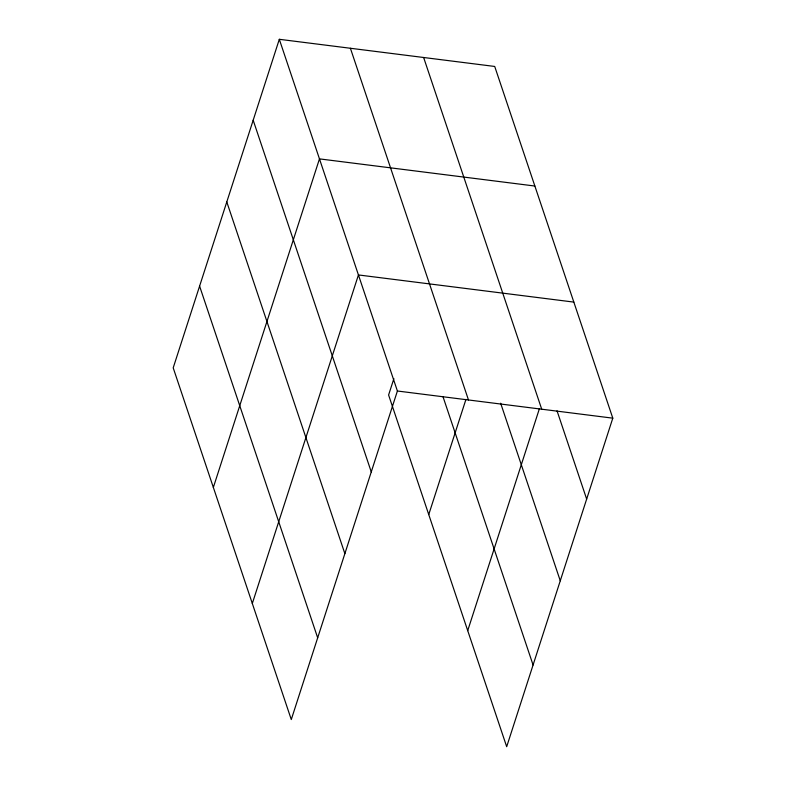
<?xml version="1.0" encoding="UTF-8"?>
<svg xmlns="http://www.w3.org/2000/svg" width="786" height="786" viewBox="0 0 786 786"><rect width="100%" height="100%" fill="white"/><g stroke="black" fill="none" stroke-linecap="round" stroke-linejoin="round"><path stroke-width="1.18" d="M279.315 39.3L173.205 367.838L291.282 719.544L397.402 391.006L279.315 39.3L494.718 66.456L612.795 418.162L506.685 746.7L388.598 394.994L393.884 378.656M213.35 487.418L319.47 158.88L534.863 186.036M252.316 603.481L358.436 274.943L573.829 302.099M428.743 514.575L465.941 399.416M467.719 630.637L539.402 408.7M397.402 391.006L612.795 418.162M557.048 410.872L586.661 499.081M423.634 57.496L541.711 409.201M500.653 403.218L560.271 580.795M350.399 48.26L468.476 399.966M443.058 396.871L533.075 664.985M253.18 120.219L371.267 471.924M226.79 201.933L344.867 553.639M199.595 286.124L317.682 637.829"/></g></svg>
